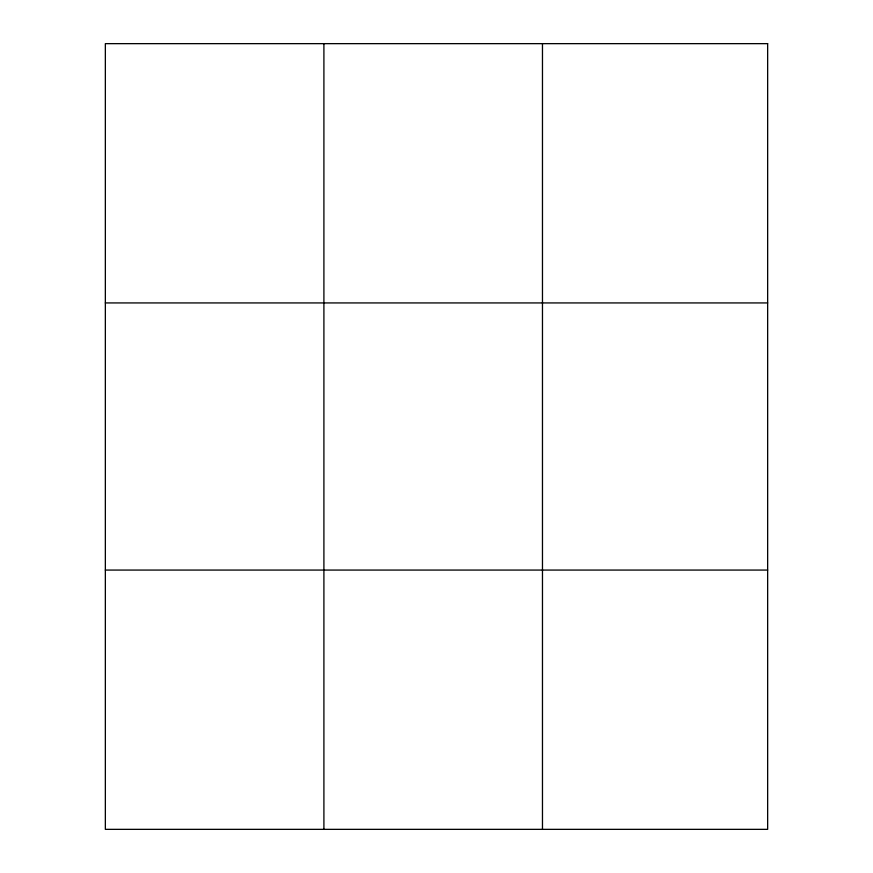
<?xml version="1.0" encoding="UTF-8"?>
<svg xmlns="http://www.w3.org/2000/svg" width="873" height="873" viewBox="0 0 873 873"><rect width="100%" height="100%" fill="white"/><g stroke="black" fill="none" stroke-linecap="round" stroke-linejoin="round"><path stroke-width="1.31" d="M323.905 829.35L323.905 43.65M542.471 829.35L542.471 43.65M105.349 302.931L767.651 302.931M105.349 570.069L767.651 570.069M767.651 43.65L767.651 829.35L105.349 829.35L105.349 43.65L767.651 43.65"/></g></svg>
